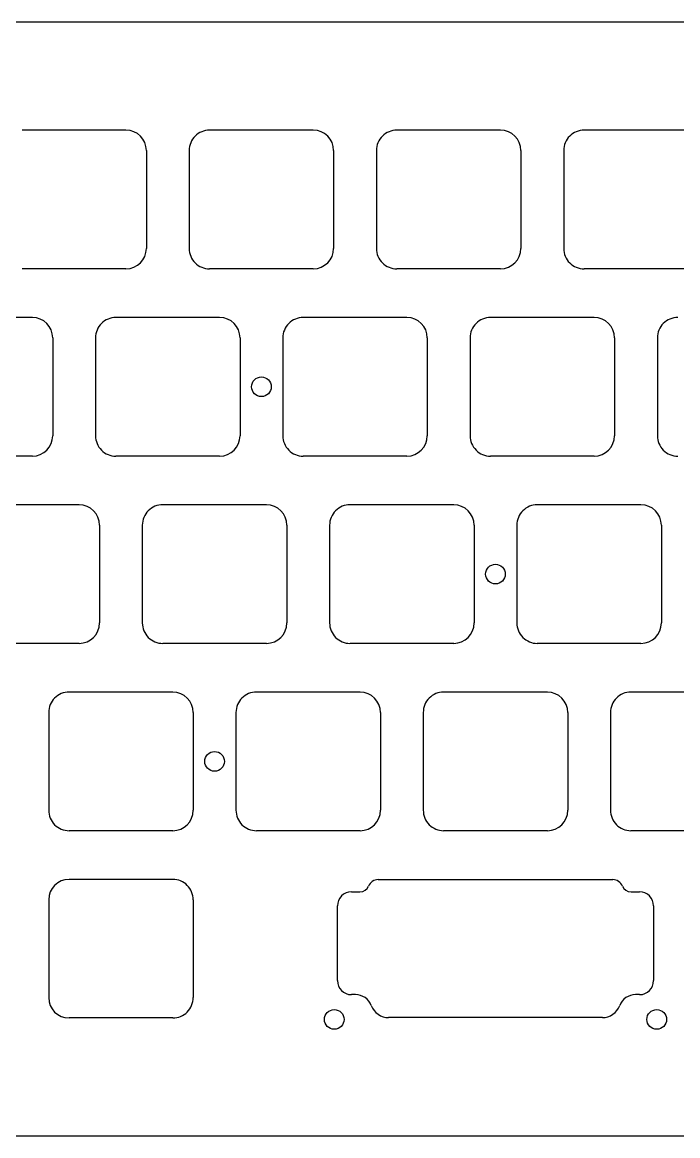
# Model space of a CAD drawing. Header units: millimetres. Extents: x -10 to 277, y -95 to 18.
# Drawn here: x 70.9 to 137.6, y -95.2 to 18 of the extents above; entities that cross this region are included whole.
import ezdxf

# ---------------------------------------------------------------- set-up
doc = ezdxf.new("R2010")
doc.units = ezdxf.units.MM
doc.header["$MEASUREMENT"] = 0
doc.layers.add('Edge.Cuts', color=53, linetype='CONTINUOUS')

msp = doc.modelspace()

# ---------------------------------------------------------------- linework, layer by layer
at = {"layer": 'Edge.Cuts', "linetype": 'Continuous'}
for p, q in [((209.475, 18.026), (57.225, 18.026)), ((81.475, 7.05), (70.925, 7.05)), ((100.525, 7.05), (89.975, 7.05)), ((119.575, 7.05), (109.025, 7.05)), ((138.625, 7.05), (128.075, 7.05)), ((83.55, 4.975), (83.55, -4.975)), ((87.9, 4.975), (87.9, -4.975)), ((102.6, 4.975), (102.6, -4.975)), ((106.95, 4.975), (106.95, -4.975)), ((121.65, 4.975), (121.65, -4.975)), ((126, 4.975), (126, -4.975)), ((81.475, -7.05), (70.925, -7.05)), ((100.525, -7.05), (89.975, -7.05)), ((119.575, -7.05), (109.025, -7.05)), ((138.625, -7.05), (128.075, -7.05)), ((71.95, -12), (61.4, -12)), ((91, -12), (80.45, -12)), ((110.05, -12), (99.5, -12)), ((129.1, -12), (118.55, -12)), ((74.025, -14.075), (74.025, -24.025)), ((78.375, -14.075), (78.375, -24.025)), ((93.075, -14.075), (93.075, -24.025)), ((97.425, -14.075), (97.425, -24.025)), ((112.125, -14.075), (112.125, -24.025)), ((116.475, -14.075), (116.475, -24.025)), ((131.175, -14.075), (131.175, -24.025)), ((135.525, -14.075), (135.525, -24.025)), ((71.95, -26.1), (61.4, -26.1)), ((91, -26.1), (80.45, -26.1)), ((110.05, -26.1), (99.5, -26.1)), ((129.1, -26.1), (118.55, -26.1)), ((76.7125, -31.05), (66.1625, -31.05)), ((95.7625, -31.05), (85.2125, -31.05)), ((114.8125, -31.05), (104.2625, -31.05)), ((133.8625, -31.05), (123.3125, -31.05)), ((78.7875, -33.125), (78.7875, -43.075)), ((83.1375, -33.125), (83.1375, -43.075)), ((97.8375, -33.125), (97.8375, -43.075)), ((102.1875, -33.125), (102.1875, -43.075)), ((116.8875, -33.125), (116.8875, -43.075)), ((121.2375, -33.125), (121.2375, -43.075)), ((135.9375, -33.125), (135.9375, -43.075)), ((76.7125, -45.15), (66.1625, -45.15)), ((95.7625, -45.15), (85.2125, -45.15)), ((114.8125, -45.15), (104.2625, -45.15)), ((133.8625, -45.15), (123.3125, -45.15)), ((86.2375, -50.1), (75.6875, -50.1)), ((105.2875, -50.1), (94.7375, -50.1)), ((124.3375, -50.1), (113.7875, -50.1)), ((143.3875, -50.1), (132.8375, -50.1)), ((73.6125, -52.175), (73.6125, -62.125)), ((88.3125, -52.175), (88.3125, -62.125)), ((92.6625, -52.175), (92.6625, -62.125)), ((107.3625, -52.175), (107.3625, -62.125)), ((111.7125, -52.175), (111.7125, -62.125)), ((126.4125, -52.175), (126.4125, -62.125)), ((130.7625, -52.175), (130.7625, -62.125)), ((86.2375, -64.2), (75.6875, -64.2)), ((105.2875, -64.2), (94.7375, -64.2)), ((124.3375, -64.2), (113.7875, -64.2)), ((143.3875, -64.2), (132.8375, -64.2)), ((86.2375, -69.15), (75.6875, -69.15)), ((107.13468, -69.1724), (130.98992, -69.1724)), ((73.6125, -71.225), (73.6125, -81.175)), ((88.3125, -71.225), (88.3125, -81.175)), ((104.41186, -70.42456), (105.27747, -70.42456)), ((132.84713, -70.42456), (133.71274, -70.42456)), ((102.98686, -79.45044), (102.98686, -71.84956)), ((135.13774, -71.84956), (135.13774, -79.45044)), ((104.8159, -80.87544), (104.41186, -80.87544)), ((133.71274, -80.87544), (133.3087, -80.87544)), ((86.2375, -83.25), (75.6875, -83.25)), ((129.9378, -83.21191), (108.1868, -83.21191)), ((52.325, -95.226), (214.375, -95.226))]:
    msp.add_line(p, q, dxfattribs=at)
at = {"layer": 'Edge.Cuts'}
for centre in [(95.25, -19.05), (119.0625, -38.1), (90.4875, -57.15), (102.6625, -83.4), (135.4625, -83.4)]:
    msp.add_circle(centre, 1, dxfattribs=at)
for centre, radius, start, end in [((81.474972, 4.974985), 2.075015, 0.00041418, 89.99922686), ((89.974972, 4.974985), 2.074972, 89.99922686, 179.99958581), ((100.524972, 4.974985), 2.075015, 0.00041418, 89.99922686), ((109.024972, 4.974985), 2.074972, 89.99922686, 179.99958581), ((119.574972, 4.974985), 2.075015, 0.00041418, 89.99922686), ((128.074972, 4.974985), 2.074972, 89.99922686, 179.99958581), ((81.474972, -4.975015), 2.075028, 270.00077315, 0.00041418), ((89.974972, -4.975015), 2.074985, 179.99958581, 270.00077315), ((100.524972, -4.975015), 2.075028, 270.00077315, 0.00041418), ((109.024972, -4.975015), 2.074985, 179.99958581, 270.00077315), ((119.574972, -4.975015), 2.075028, 270.00077315, 0.00041418), ((128.074972, -4.975015), 2.074985, 179.99958581, 270.00077315), ((71.949972, -14.075015), 2.075015, 0.00041418, 89.99922686), ((80.449972, -14.075015), 2.074972, 89.99922686, 179.99958581), ((90.999972, -14.075015), 2.075015, 0.00041418, 89.99922686), ((99.499972, -14.075015), 2.074972, 89.99922686, 179.99958581), ((110.049972, -14.075015), 2.075015, 0.00041418, 89.99922686), ((118.549972, -14.075015), 2.074972, 89.99922686, 179.99958581), ((129.099972, -14.075015), 2.075015, 0.00041418, 89.99922686), ((137.599972, -14.075015), 2.074972, 89.99922686, 179.99958581), ((71.949972, -24.025015), 2.075028, 270.00077315, 0.00041418), ((80.449972, -24.025015), 2.074985, 179.99958581, 270.00077315), ((90.999972, -24.025015), 2.075028, 270.00077315, 0.00041418), ((99.499972, -24.025015), 2.074985, 179.99958581, 270.00077315), ((110.049972, -24.025015), 2.075028, 270.00077315, 0.00041418), ((118.549972, -24.025015), 2.074985, 179.99958581, 270.00077315), ((129.099972, -24.025015), 2.075028, 270.00077315, 0.00041418), ((137.599972, -24.025015), 2.074985, 179.99958581, 270.00077315), ((76.712472, -33.125015), 2.075015, 0.00041418, 89.99922686), ((85.212472, -33.125015), 2.074972, 89.99922686, 179.99958581), ((95.762472, -33.125015), 2.075015, 0.00041418, 89.99922686), ((104.262472, -33.125015), 2.074972, 89.99922686, 179.99958581), ((114.812472, -33.125015), 2.075015, 0.00041418, 89.99922686), ((123.312472, -33.125015), 2.074972, 89.99922686, 179.99958581), ((133.862472, -33.125015), 2.075015, 0.00041418, 89.99922686), ((76.712472, -43.075015), 2.075028, 270.00077315, 0.00041418), ((85.212472, -43.075015), 2.074985, 179.99958581, 270.00077315), ((95.762472, -43.075015), 2.075028, 270.00077315, 0.00041418), ((104.262472, -43.075015), 2.074985, 179.99958581, 270.00077315), ((114.812472, -43.075015), 2.075028, 270.00077315, 0.00041418), ((123.312472, -43.075015), 2.074985, 179.99958581, 270.00077315), ((133.862472, -43.075015), 2.075028, 270.00077315, 0.00041418), ((75.687472, -52.175015), 2.074972, 89.99922686, 179.99958581), ((86.237472, -52.175015), 2.075015, 0.00041418, 89.99922686), ((94.737472, -52.175015), 2.074972, 89.99922686, 179.99958581), ((105.287472, -52.175015), 2.075015, 0.00041418, 89.99922686), ((113.787472, -52.175015), 2.074972, 89.99922686, 179.99958581), ((124.337472, -52.175015), 2.075015, 0.00041418, 89.99922686), ((132.837472, -52.175015), 2.074972, 89.99922686, 179.99958581), ((75.687472, -62.125015), 2.074985, 179.99958581, 270.00077315), ((86.237472, -62.125015), 2.075028, 270.00077315, 0.00041418), ((94.737472, -62.125015), 2.074985, 179.99958581, 270.00077315), ((105.287472, -62.125015), 2.075028, 270.00077315, 0.00041418), ((113.787472, -62.125015), 2.074985, 179.99958581, 270.00077315), ((124.337472, -62.125015), 2.075028, 270.00077315, 0.00041418), ((132.837472, -62.125015), 2.074985, 179.99958581, 270.00077315), ((75.687525, -71.225), 2.075025, 90.00069031, 180), ((86.237525, -71.225), 2.075, 0, 90.00069031), ((105.277473, -69.496153), 0.928407, 269.99981486, 337.97740026), ((107.134686, -70.247389), 1.074989, 90.00031979, 157.97636435), ((130.9899, -70.2474), 1.075, 22.02389934, 89.99893403), ((132.847, -69.4963), 0.92826, 202.01712759, 270.0080241), ((104.411861, -71.849561), 1.425001, 90.00004021, 179.99995979), ((133.71274, -71.84956), 1.425, 0, 90), ((104.411861, -79.450439), 1.425001, 180.00004021, 269.99995979), ((133.7127, -79.4504), 1.42504, 270.00160826, 359.99839174), ((75.687525, -81.175), 2.075, 180, 269.99930969), ((86.237525, -81.175), 2.074975, 269.99930969, 0), ((104.81591, -82.600372), 1.724932, 20.54603836, 90.00033216), ((133.30875, -82.60044), 1.724999, 90.00166075, 159.45274057), ((108.186814, -81.336949), 1.874961, 200.5461953, 269.99957218), ((129.93788, -81.33706), 1.874847, 269.99755518, 339.45579401)]:
    msp.add_arc(centre, radius, start, end, dxfattribs=at)

doc.saveas('drawing.dxf')
